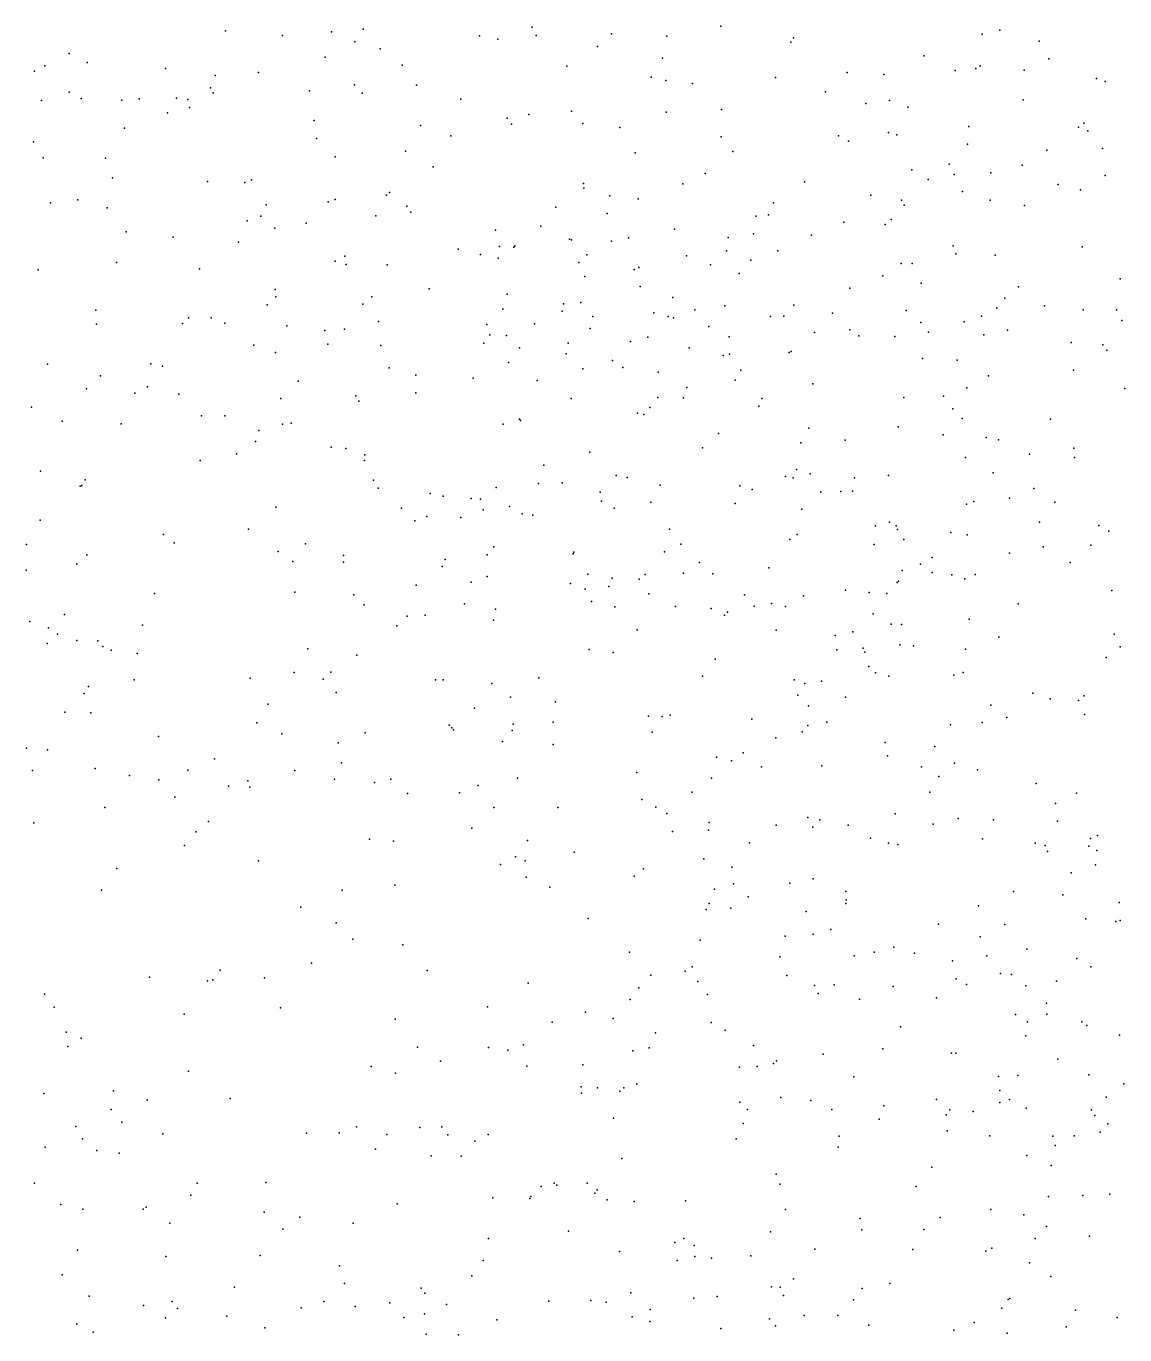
# Model space of a CAD drawing. Header units: metres. Extents: x -23.9 to 23.9, y -28.5 to 28.5.
# Drawn here: x 0.003 to 2.988, y 7.136 to 10.691 of the extents above; entities that cross this region are included whole.
import ezdxf

# ---------------------------------------------------------------- set-up
doc = ezdxf.new("R2010")
doc.units = ezdxf.units.M

msp = doc.modelspace()

# ---------------------------------------------------------------- linework, layer by layer
for p in [(0.5446, 10.6779, 18.2131), (0.7, 10.6656, 10.6071), (0.833, 10.6753, -27.7423), (0.9188, 10.6827, 16.9325), (1.2349, 10.6648, 4.143), (1.3777, 10.6886, -14.0891), (1.3891, 10.6655, 12.656), (1.5939, 10.6697, 12.0613), (1.8901, 10.6909, 11.7956), (2.6003, 10.6688, 8.2786), (2.6486, 10.6797, 8.9488), (0.8963, 10.6488, 8.4785), (1.2845, 10.6557, 6.0926), (1.5551, 10.636, 20.7654), (1.7439, 10.6641, -16.6949), (2.0809, 10.6471, -20.4666), (2.0878, 10.6591, 11.1435), (2.7554, 10.6505, -28.7031), (0.1204, 10.6163, 7.3233), (0.8154, 10.6068, 8.8244), (0.965, 10.6289, 10.9927), (1.7325, 10.6039, 16.032), (2.4421, 10.6099, -20.9133), (2.7816, 10.602, 10.0255), (0.0261, 10.5685, 11.0611), (0.0543, 10.5836, 21.039), (0.1693, 10.5919, 17.2432), (0.3815, 10.5761, 4.8272), (0.6348, 10.5654, 11.3431), (1.0245, 10.5848, 5.7626), (1.4719, 10.5822, 17.7107), (2.234, 10.5655, 8.9803), (2.3334, 10.5596, -28.446), (2.5274, 10.5706, 15.5156), (2.5834, 10.5758, 9.3101), (2.5952, 10.5832, 11.1569), (2.7146, 10.5714, -0.2227), (0.5037, 10.5236, 4.3988), (0.5169, 10.5566, 16.9419), (0.895, 10.5315, 7.8989), (1.0638, 10.5309, 16.4017), (1.7011, 10.5526, -11.3522), (1.7411, 10.5429, 21.378), (1.8139, 10.5352, 22.348), (2.0387, 10.5519, -12.6051), (2.9111, 10.5491, 0.0775), (2.9343, 10.5405, -22.7849), (0.0446, 10.4893, 6.6839), (0.1199, 10.5112, 19.9516), (0.1531, 10.494, 12.3101), (0.2634, 10.4899, 12.7613), (0.3102, 10.4932, -10.8105), (0.4116, 10.4956, -16.1997), (0.4421, 10.4913, 10.3393), (0.5116, 10.51, 7.7297), (0.7731, 10.515, -14.5513), (0.9165, 10.509, 13.0144), (1.1845, 10.4929, 21.9173), (2.1753, 10.5126, 16.2182), (2.3489, 10.4894, 16.6157), (2.7119, 10.4908, 15.8109), (0.3871, 10.4552, 21.1305), (0.4466, 10.4703, 13.4265), (1.4851, 10.46, 5.3376), (1.7424, 10.4575, 4.6716), (1.8928, 10.4642, -28.3263), (2.2848, 10.4806, 10.186), (2.3987, 10.4711, -11.4189), (0.7854, 10.4346, -13.3777), (1.0742, 10.4208, -15.5447), (1.3097, 10.4407, 9.2089), (1.3214, 10.425, 12.3037), (1.3693, 10.4512, 16.0561), (1.5156, 10.4266, -14.5034), (2.564, 10.4186, -12.3033), (2.8625, 10.4168, -17.4112), (2.8771, 10.4274, -16.5186), (0.2702, 10.4141, 7.0048), (0.7918, 10.3857, 20.6119), (1.1567, 10.3929, 8.5225), (1.616, 10.4155, -13.5996), (1.8915, 10.3899, 21.6778), (2.2104, 10.3927, 17.0984), (2.3458, 10.4019, 0.1646), (2.3691, 10.3961, -26.0359), (2.8873, 10.4064, 15.5028), (0.0232, 10.3766, -15.2361), (1.0343, 10.351, 8.9972), (1.6576, 10.3467, -22.3215), (1.9232, 10.3503, 15.6799), (2.2378, 10.3789, -23.3212), (2.5608, 10.3701, -18.4018), (2.7766, 10.3545, 10.3098), (2.9273, 10.3587, -14.745), (0.0492, 10.3335, 13.0119), (0.2189, 10.3326, -15.6899), (0.8431, 10.3358, 4.1645), (2.5106, 10.316, -14.3461), (2.7096, 10.3133, -0.6212), (0.2377, 10.2791, 20.5176), (1.1092, 10.3091, 12.7298), (1.8482, 10.291, 23.7598), (2.409, 10.3005, 10.6626), (2.4535, 10.2746, 21.8243), (2.5249, 10.288, 9.1093), (2.6238, 10.2924, 16.1306), (2.935, 10.2851, -24.3556), (0.4955, 10.2694, 21.5449), (0.5971, 10.2664, 11.0142), (0.6157, 10.2735, 5.2658), (0.9908, 10.2394, -22.2618), (1.5174, 10.2635, -15.3018), (1.518, 10.2505, 23.4399), (1.7873, 10.263, 24.3389), (2.1177, 10.2683, -15.6592), (2.5472, 10.2417, 22.3235), (2.8074, 10.2611, 15.1556), (2.8674, 10.2461, 2.7917), (0.0697, 10.2107, -18.5324), (0.1435, 10.2188, 10.0907), (0.6551, 10.2055, 18.1973), (0.8238, 10.2139, -23.108), (0.8427, 10.2199, 7.6715), (0.9821, 10.2318, 5.4222), (1.589, 10.2304, 8.7683), (1.6663, 10.2223, 24.7162), (2.0336, 10.2113, 11.3475), (2.2978, 10.2321, 23.0016), (2.3816, 10.2179, 14.9953), (2.3885, 10.2043, -0.5826), (2.6224, 10.218, -11.7411), (2.7153, 10.2041, -19.2049), (0.2233, 10.1975, 6.6608), (0.6407, 10.1748, -10.3491), (0.9535, 10.1756, -15.0532), (1.0375, 10.202, 12.1689), (1.0485, 10.1856, 18.1959), (1.4421, 10.1994, 4.3032), (1.582, 10.1822, 16.0068), (1.9866, 10.1751, 1.2035), (2.0199, 10.1787, 0.483), (0.2747, 10.1325, 17.2653), (0.6041, 10.1618, 4.4146), (0.6788, 10.1419, 12.2457), (0.7641, 10.1558, 12.6331), (1.2783, 10.1369, 20.6975), (1.4014, 10.1477, 24.1281), (1.7648, 10.1399, 10.6309), (2.2247, 10.1584, -20.6127), (2.3366, 10.1521, 16.6674), (2.3535, 10.1653, -25.466), (0.4029, 10.118, -11.9075), (0.58, 10.1046, 6.9005), (1.4794, 10.1124, 23.0688), (1.485, 10.1106, 5.1686), (1.5934, 10.1073, 0.6046), (1.6393, 10.1162, 1.126), (1.9108, 10.1164, -23.9379), (1.9797, 10.1267, -11.2967), (2.1372, 10.1233, 23.9183), (0.8688, 10.0659, 21.7302), (1.1765, 10.0853, 16.2779), (1.2377, 10.0707, 24.6638), (1.286, 10.0611, -9.8402), (1.2889, 10.0922, 8.1995), (1.3279, 10.0904, 8.5688), (1.3311, 10.0944, 22.2739), (1.5267, 10.0701, -10.3538), (1.7969, 10.0666, 1.8402), (1.9059, 10.0802, -17.1114), (2.0457, 10.0809, 24.7446), (2.5221, 10.0942, -16.4761), (2.5288, 10.0727, -17.3946), (2.6355, 10.0693, 2.4832), (2.8725, 10.0919, 3.427), (0.0361, 10.0286, -11.2935), (0.2491, 10.0489, 17.6637), (0.474, 10.0319, 7.5005), (0.8426, 10.0527, 11.8787), (0.8724, 10.0432, -13.7727), (0.9836, 10.0425, 10.9841), (1.5049, 10.0491, 20.953), (1.6549, 10.03, 21.5528), (1.6678, 10.0352, 4.6609), (1.8621, 10.0423, 4.3373), (1.9716, 10.0557, 15.1143), (2.3804, 10.046, 1.1661), (2.4105, 10.0463, 3.3688), (1.5212, 10.0112, 22.6539), (1.9404, 10.0187, 10.1899), (2.3303, 10.0129, 1.9065), (2.4351, 9.9928, -23.8241), (2.9755, 10.0044, 10.6157), (0.6794, 9.9757, 21.4409), (0.6814, 9.956, 21.0755), (0.942, 9.9556, 18.4547), (1.098, 9.9778, 4.1958), (1.31, 9.9632, 21.5813), (1.6714, 9.9833, -27.8385), (1.7597, 9.9538, 11.0948), (2.2408, 9.9794, 24.4583), (2.6991, 9.9824, -22.2404), (0.193, 9.919, 24.9475), (0.6583, 9.9338, 25.0084), (0.9178, 9.9355, 6.7138), (1.2985, 9.9224, -27.3042), (1.4631, 9.9367, 23.8467), (1.5105, 9.9401, 18.2067), (1.8195, 9.9204, 0.2512), (1.9015, 9.9314, 17.5096), (2.0891, 9.9332, 2.5277), (2.6408, 9.9251, 23.423), (2.6619, 9.9516, -24.7587), (2.7695, 9.9314, -23.4705), (2.8749, 9.9208, 11.7253), (2.9659, 9.9205, -17.0286), (0.4278, 9.883, 12.1065), (0.4439, 9.8984, 18.4463), (0.5055, 9.8985, 24.5728), (0.5427, 9.8837, 18.8639), (0.9604, 9.8886, 5.093), (1.4596, 9.9164, 24.999), (1.5432, 9.9025, 3.8265), (1.7081, 9.9119, -26.4001), (1.7474, 9.9018, 15.6643), (1.7618, 9.8988, 8.6656), (2.0259, 9.902, 21.4595), (2.0619, 9.9029, -0.2254), (2.1936, 9.9117, 8.9261), (2.3942, 9.9181, 9.9879), (2.4342, 9.8862, -12.1827), (2.5519, 9.8878, -29.2116), (2.5985, 9.9031, 9.588), (2.98, 9.8912, 0.5716), (0.1945, 9.8818, -19.8545), (0.7111, 9.8768, 10.6018), (0.8144, 9.8639, 9.9734), (0.8682, 9.8681, -12.746), (1.2546, 9.8808, -11.0856), (1.2633, 9.8524, 21.1359), (1.3082, 9.8506, -23.2536), (1.3842, 9.882, 12.0011), (1.5351, 9.8698, 1.7447), (1.8578, 9.875, -12.435), (1.9134, 9.8471, 16.0679), (2.1453, 9.8589, 3.1861), (2.2408, 9.8663, 1.5505), (2.2655, 9.8498, -28.7007), (2.3636, 9.8475, 14.42), (2.4549, 9.8598, 23.8535), (2.6054, 9.8521, 0.9563), (2.6695, 9.865, 22.1676), (0.6214, 9.8242, 17.2462), (0.8231, 9.8272, 7.6012), (0.9665, 9.8234, -26.9844), (1.2466, 9.8295, 16.5276), (1.3439, 9.8169, 0.9883), (1.4757, 9.8295, 2.3087), (1.6447, 9.8345, 10.4541), (1.6919, 9.8458, -11.5819), (1.8044, 9.8168, 11.4685), (2.8426, 9.832, 14.1359), (2.9282, 9.8252, 16.1949), (0.6807, 9.8042, -24.2811), (1.314, 9.7774, -21.9786), (1.4701, 9.8005, 11.0028), (1.5962, 9.7828, 7.5153), (1.8968, 9.796, 7.3587), (1.9137, 9.8, -22.6851), (2.0761, 9.8042, -20.0708), (2.0816, 9.8073, 16.5791), (2.4386, 9.7884, 9.2001), (2.533, 9.7832, 16.3363), (2.9395, 9.8112, 15.0305), (0.0616, 9.773, 12.1186), (0.205, 9.7411, -16.0464), (0.3421, 9.7739, 19.5907), (0.374, 9.7675, -15.1623), (0.9892, 9.7626, 16.9459), (1.0617, 9.7433, 11.6166), (1.5152, 9.7605, -10.7187), (1.6241, 9.7641, -9.573), (1.7207, 9.7513, 4.9205), (1.945, 9.7564, -15.063), (2.6177, 9.741, -29.748), (2.8483, 9.7562, 8.0572), (0.1671, 9.7062, 24.4231), (0.3329, 9.7115, -23.8763), (0.7424, 9.7264, -10.0474), (1.2179, 9.7345, 6.9236), (1.3918, 9.7283, 10.0003), (1.7979, 9.7094, -22.1024), (1.9292, 9.729, -20.6392), (2.1403, 9.7196, 7.7234), (2.5587, 9.7084, -21.1542), (2.9881, 9.7069, -0.6906), (0.2989, 9.6936, 25.4219), (0.4181, 9.6917, 9.7993), (0.695, 9.6796, 25.3979), (0.8986, 9.6866, -14.9998), (0.907, 9.6724, -23.8118), (1.0621, 9.695, 24.7926), (1.4843, 9.6795, 11.5899), (1.7194, 9.6824, -24.0014), (1.7889, 9.6811, 16.779), (2.0017, 9.6798, -9.9881), (2.3876, 9.6822, -14.8641), (2.4959, 9.6857, -18.8278), (0.0176, 9.6561, -10.544), (1.6638, 9.6401, 2.6342), (1.6812, 9.6363, 17.1401), (1.6974, 9.6547, 7.1032), (1.9942, 9.6584, -11.9593), (2.5205, 9.6511, 22.4938), (0.1011, 9.6182, 17.9598), (0.2618, 9.6106, 7.815), (0.4792, 9.6322, -19.1828), (0.543, 9.6324, 11.1129), (0.6994, 9.61, 19.5689), (0.7231, 9.6128, 24.3449), (1.2989, 9.6098, 23.3755), (1.3438, 9.6231, 0.5712), (1.3461, 9.6197, 18.3578), (2.1298, 9.599, -16.23), (2.3725, 9.6027, -0.5798), (2.5461, 9.625, 21.8653), (2.786, 9.6232, 7.4323), (0.6356, 9.5922, 11.6864), (1.8841, 9.5848, 15.3257), (2.2286, 9.5667, 9.6169), (2.4942, 9.5812, 1.6176), (2.6117, 9.5736, -25.2319), (2.645, 9.567, 23.4078), (0.5749, 9.5292, -11.5379), (0.6262, 9.5624, -15.8388), (0.8315, 9.5472, -13.9693), (0.8718, 9.5436, 18.7957), (1.5344, 9.5333, 8.0158), (1.8404, 9.5453, -25.8723), (2.1077, 9.5588, 16.1078), (2.729, 9.5284, 0.5152), (2.8494, 9.545, -22.2826), (0.476, 9.5112, -14.7403), (0.9226, 9.5113, 7.9891), (0.9236, 9.5263, 19.2874), (1.4097, 9.4985, 1.2082), (2.5549, 9.5194, 23.0599), (2.8515, 9.5192, 11.9857), (0.0419, 9.4822, -18.7429), (0.1637, 9.4587, 11.1331), (0.9466, 9.4579, 25.3478), (1.6064, 9.4707, 18.9168), (1.6359, 9.4652, 10.239), (2.0658, 9.4674, 18.7119), (2.0871, 9.4642, 24.9678), (2.0965, 9.4867, -21.7008), (2.1336, 9.4744, 4.6598), (2.2536, 9.4636, 7.1061), (2.3456, 9.4701, 24.5326), (2.6306, 9.4775, -27.3787), (0.1503, 9.4416, 9.6527), (0.1547, 9.4431, 6.0727), (0.9596, 9.4356, -22.1079), (1.1012, 9.4211, 24.0903), (1.2798, 9.4373, -13.2531), (1.3948, 9.4482, -23.5851), (1.4594, 9.4505, 5.026), (1.5628, 9.4246, 22.4367), (1.726, 9.4441, -27.5286), (1.9419, 9.4427, 15.7783), (1.9761, 9.4327, -10.4593), (2.1621, 9.4258, 14.8863), (2.2163, 9.4266, -29.2686), (2.2485, 9.428, 21.7175), (2.7413, 9.4352, 3.6461), (1.1366, 9.4145, 18.6151), (1.2127, 9.4081, -25.9702), (1.2379, 9.406, -21.2789), (1.3164, 9.3862, 1.8735), (1.566, 9.4008, 21.9102), (1.7001, 9.3979, 17.581), (1.9293, 9.3945, 9.4039), (2.5583, 9.392, 1.1541), (2.5778, 9.3999, 13.8756), (2.6746, 9.4083, -28.4951), (2.7982, 9.398, -0.5501), (0.6818, 9.3846, 6.397), (1.0232, 9.3813, 8.6348), (1.0918, 9.3594, 6.5936), (1.1838, 9.3561, 7.6776), (1.2445, 9.3775, 24.9259), (1.3509, 9.3665, 2.3279), (1.3797, 9.3624, 8.6352), (1.6003, 9.3818, 0.3053), (2.111, 9.3785, -16.7909), (0.041, 9.3487, 19.7416), (0.6073, 9.3245, 17.3739), (1.0596, 9.3468, 17.1975), (1.7515, 9.3244, 10.5289), (2.3105, 9.3335, 3.4426), (2.3491, 9.3439, -0.1967), (2.3667, 9.3335, -18.5512), (2.3708, 9.3232, 23.7417), (2.5154, 9.3154, 7.3033), (2.7564, 9.3435, -21.4893), (2.9172, 9.3346, -29.9918), (2.9449, 9.3189, -14.8214), (0.0046, 9.2827, -13.4731), (0.376, 9.3102, 10.6117), (0.4057, 9.287, 25.5795), (0.7622, 9.2844, 24.2648), (1.7816, 9.2835, 25.0439), (2.0778, 9.2967, 2.7853), (2.0978, 9.3105, 14.2894), (2.3074, 9.2825, 19.0025), (2.3876, 9.2969, 0.3643), (2.5597, 9.3092, -21.9447), (2.8957, 9.2808, 0.2055), (0.1677, 9.2551, 6.4804), (0.6877, 9.2638, -19.8468), (0.8655, 9.2532, -21.6689), (1.2557, 9.2552, -9.4683), (1.274, 9.2763, -24.2578), (1.489, 9.2579, 18.3426), (1.4915, 9.2621, 23.2893), (1.7371, 9.2626, 4.9693), (2.4648, 9.2472, -24.4183), (2.6748, 9.2597, 15.2611), (2.7659, 9.2766, 8.4572), (0.0033, 9.2133, 10.3389), (0.1411, 9.2297, 17.827), (0.7275, 9.2364, -24.7992), (0.8656, 9.2352, -11.2685), (1.1337, 9.2233, 3.8161), (1.1414, 9.2422, 11.2623), (1.8325, 9.2337, 22.3041), (2.0207, 9.2196, 22.0077), (2.3831, 9.2122, 18.6773), (2.4329, 9.2298, -23.4476), (2.8395, 9.2337, 7.1909), (1.0625, 9.1722, 25.2032), (1.2121, 9.1802, 6.8709), (1.2554, 9.196, -15.5232), (1.4819, 9.1766, 19.2841), (1.5292, 9.2021, 3.6899), (1.5955, 9.191, 11.0065), (1.6689, 9.1887, 8.9224), (1.6851, 9.2011, -25.6055), (1.7892, 9.2049, -21.0964), (1.8692, 9.203, -16.1147), (2.3697, 9.1801, 23.4093), (2.3733, 9.1836, -19.9655), (2.4647, 9.2067, 15.5639), (2.5181, 9.2002, -17.3447), (2.5534, 9.1898, 1.7673), (2.5817, 9.2012, 16.8261), (0.3518, 9.1498, -13.7858), (0.7332, 9.1533, -23.4485), (0.8936, 9.1466, -26.8573), (1.5217, 9.1619, 1.6146), (1.5867, 9.1688, 8.1794), (1.6951, 9.1488, -9.5871), (1.9547, 9.1464, 18.1989), (2.115, 9.1432, 24.139), (2.2289, 9.1591, -24.9459), (2.2935, 9.1529, 8.0621), (2.3416, 9.1498, -29.6922), (2.953, 9.1579, 21.745), (0.9217, 9.1191, 4.4626), (1.1941, 9.1217, -27.3869), (1.2786, 9.1068, 24.1417), (1.5391, 9.1278, -10.7191), (1.6024, 9.1138, 10.1869), (1.767, 9.1143, 2.624), (1.8642, 9.1087, 23.1254), (1.9814, 9.1152, 8.2112), (2.0282, 9.1227, 24.7933), (2.0663, 9.1149, 4.0648), (2.6982, 9.1218, 22.0154), (0.0137, 9.0739, 10.6915), (0.1076, 9.0926, -20.5007), (1.0383, 9.0884, 7.4853), (1.087, 9.091, -14.8039), (1.2728, 9.0774, 4.8662), (1.9007, 9.0907, 1.341), (1.9088, 9.0995, 23.5983), (2.3046, 9.0943, 15.0364), (2.3532, 9.0665, -25.5792), (2.3817, 9.0659, 1.0228), (2.5652, 9.0798, 2.4903), (0.0644, 9.0562, 6.7392), (0.0885, 9.0396, 7.2814), (0.3191, 9.0637, -16.2409), (1.0107, 9.0617, -13.4968), (1.6636, 9.0507, 6.8698), (2.0412, 9.0506, 0.4181), (2.2012, 9.0359, 1.5459), (2.2495, 9.0455, 16.4383), (2.6456, 9.0311, 3.353), (2.9591, 9.0396, 2.6229), (0.06, 9.0144, 25.3812), (0.141, 9.0225, -24.6235), (0.1976, 9.0213, 24.31), (0.2114, 9.006, 6.0477), (0.2342, 8.9956, 18.0777), (0.7688, 8.9998, 19.5301), (1.5332, 8.998, -20.5229), (2.206, 8.997, -21.2603), (2.2771, 9.001, 19.2967), (2.3772, 9.0104, 3.0247), (2.4137, 9.0073, -9.3633), (2.5553, 8.9986, -10.5705), (2.9752, 9.005, 13.044), (0.3049, 8.9867, 18.4118), (0.9019, 8.982, 8.2829), (1.5978, 8.9893, 24.761), (1.8753, 8.9713, -27.2307), (2.2819, 8.9901, 13.8355), (2.9374, 8.9756, 15.5408), (0.7312, 8.9353, -16.024), (0.8311, 8.9361, 25.3497), (1.8406, 8.9252, 0.9699), (2.2925, 8.9511, -20.391), (2.3108, 8.9342, -29.2053), (2.3468, 8.9255, 18.3599), (2.5239, 8.9277, 8.2361), (2.5485, 8.9354, 21.7585), (0.1724, 8.8974, 9.3263), (0.2971, 8.9155, 19.6866), (0.6115, 8.9202, 6.6176), (0.8104, 8.9168, 10.0229), (1.1158, 8.9156, 17.7683), (1.1364, 8.9149, 9.8016), (1.2683, 8.9052, 9.0992), (1.396, 8.9208, 3.9007), (2.0899, 8.9149, -22.1666), (2.1184, 8.9056, 2.4685), (2.164, 8.9117, 14.5661), (0.1605, 8.8785, 9.6994), (0.8455, 8.8809, 18.9833), (1.3187, 8.8684, -22.4468), (1.4412, 8.8559, -14.289), (2.0997, 8.874, 6.9595), (2.2292, 8.8678, -15.1019), (2.7379, 8.8794, 19.1092), (2.7857, 8.8638, 15.0781), (2.8623, 8.8593, -24.2106), (2.8771, 8.8715, -23.6549), (0.1079, 8.8271, 8.0137), (0.1789, 8.8259, -12.4041), (0.6596, 8.8494, -16.5589), (1.2209, 8.8384, -21.0461), (1.6943, 8.8168, 4.6884), (1.7533, 8.8194, 2.2534), (2.1287, 8.8444, 22.0166), (2.6244, 8.8461, -22.3907), (2.8783, 8.8208, -29.8163), (0.63, 8.7983, 17.8195), (1.1528, 8.7922, -10.2111), (1.1599, 8.7847, 11.0443), (1.3267, 8.7951, -27.0287), (1.4351, 8.8, 18.2364), (1.731, 8.8161, 1.8884), (1.975, 8.8088, 19.4772), (2.1266, 8.7913, 1.8605), (2.1789, 8.8, 8.0237), (2.5141, 8.7929, -28.0883), (2.6009, 8.7994, 15.6839), (2.6677, 8.8126, -26.6007), (0.3631, 8.7612, 25.3237), (0.698, 8.7687, 7.2228), (0.9241, 8.7709, 18.107), (1.1641, 8.7791, 18.6182), (1.2973, 8.7474, 10.2243), (1.3235, 8.7773, 4.403), (1.7037, 8.7732, -24.177), (2.04, 8.7578, 18.151), (2.1115, 8.7736, 4.8761), (2.3367, 8.7454, 16.1104), (0.0038, 8.7298, -11.964), (0.0614, 8.7254, -24.1904), (0.8513, 8.7441, 8.92), (1.4347, 8.7395, 7.1358), (1.9512, 8.7167, 25.1486), (2.4722, 8.7345, -13.9054), (0.1904, 8.6745, 24.7111), (0.5152, 8.7007, 8.1093), (0.8599, 8.6894, -23.3241), (1.8787, 8.7054, -14.2039), (1.9198, 8.695, -15.7741), (2.0011, 8.6786, 3.9728), (2.165, 8.6812, 14.2311), (2.3433, 8.709, 4.1696), (2.4355, 8.6787, 16.4648), (2.5257, 8.6891, 7.7559), (0.0205, 8.6687, 6.3507), (0.2837, 8.6557, -23.7536), (0.364, 8.6436, 18.868), (0.4426, 8.6696, 19.3878), (0.6057, 8.6407, 9.1625), (0.7336, 8.669, 10.3699), (0.841, 8.6454, 10.6907), (0.9938, 8.6454, -14.6495), (1.3384, 8.6477, 7.501), (1.662, 8.6635, 25.6597), (1.8649, 8.6485, -26.8374), (2.4827, 8.6528, 4.6757), (2.5878, 8.6705, -20.7744), (0.5527, 8.626, -24.5917), (0.6107, 8.6238, 25.0298), (0.9492, 8.636, 9.503), (1.0389, 8.6068, -15.2001), (1.1809, 8.6084, 10.5317), (1.2309, 8.6281, -25.8706), (1.8118, 8.6103, 22.5642), (2.4581, 8.6102, -24.5092), (2.747, 8.6334, 22.6119), (2.8571, 8.6071, 14.5718), (0.2173, 8.5689, -15.3216), (0.4069, 8.5966, 10.8225), (1.2737, 8.5681, 19.1181), (1.4473, 8.5682, 22.4552), (1.6755, 8.5905, 4.9878), (1.7135, 8.5695, 18.1725), (2.7993, 8.5796, 7.5143), (1.744, 8.5523, -15.1248), (2.1269, 8.5414, 21.4627), (2.1593, 8.5353, 22.5136), (2.3646, 8.5511, -16.8427), (2.535, 8.5385, 13.1087), (2.6314, 8.5349, 15.997), (0.0243, 8.5272, 8.7784), (0.4645, 8.5027, 8.8306), (0.4983, 8.5306, -19.3492), (1.2137, 8.5119, 22.138), (1.7592, 8.5034, 7.2675), (1.8569, 8.5068, -25.549), (1.8588, 8.5278, 7.866), (2.0412, 8.5208, 5.1101), (2.1404, 8.5148, -20.3126), (2.2366, 8.5206, 19.2648), (2.4675, 8.5229, -18.114), (2.8049, 8.5313, -12.7013), (0.4338, 8.4655, 8.4856), (0.9359, 8.4827, -23.9144), (1.0014, 8.4774, -16.1542), (1.3654, 8.4784, -26.6161), (1.9683, 8.4723, 24.8074), (2.297, 8.4854, 25.0607), (2.3463, 8.4713, 25.543), (2.3713, 8.4684, 14.422), (2.6018, 8.4831, 4.3452), (2.7446, 8.4712, 16.3592), (2.7716, 8.465, 19.5848), (2.89, 8.4637, 7.9098), (2.8945, 8.4841, 18.313), (2.9135, 8.492, -14.3381), (1.3324, 8.4344, 18.5327), (1.4918, 8.4471, 21.442), (1.8448, 8.4293, -10.2192), (2.7782, 8.4492, 21.3672), (2.9116, 8.4515, -20.3747), (0.2498, 8.4025, -20.3953), (0.6345, 8.4238, 10.0304), (1.2921, 8.4133, 25.0869), (1.3591, 8.4238, 4.7082), (1.6801, 8.4015, -21.6198), (1.9207, 8.4061, -13.7697), (2.8423, 8.3908, -22.5897), (2.9083, 8.413, -23.8767), (1.0051, 8.3577, -14.1021), (1.3621, 8.3794, 4.2205), (1.6549, 8.3815, -20.276), (1.9254, 8.3614, -16.2255), (2.0781, 8.3625, 0.804), (2.1418, 8.3744, -23.5739), (0.208, 8.3435, -11.5855), (0.8618, 8.3437, -13.374), (1.4264, 8.3524, -16.715), (1.8733, 8.3466, -24.0109), (1.9648, 8.3258, -17.2112), (2.2305, 8.3406, 18.5343), (2.686, 8.3407, -9.4265), (2.8194, 8.3308, -26.4886), (0.7494, 8.298, -16.7324), (1.8507, 8.2914, 1.716), (1.8587, 8.3073, -25.0553), (1.9173, 8.2951, -16.7421), (2.1226, 8.2864, 13.2752), (2.2299, 8.3078, -26.7573), (2.2309, 8.318, 0.1323), (2.5906, 8.3013, 4.8022), (2.9727, 8.3101, 0.4248), (0.8451, 8.2549, -20.2222), (1.53, 8.2666, -22.9655), (2.4816, 8.2515, 25.2315), (2.6625, 8.251, -28.0192), (2.8821, 8.2658, -16.9952), (2.964, 8.259, 13.2143), (2.9757, 8.2615, -13.3977), (2.0653, 8.2186, 3.1382), (2.141, 8.2246, 1.5428), (2.1893, 8.2374, 2.5328), (2.5951, 8.2172, 0.1121), (0.8905, 8.2112, -12.8281), (1.027, 8.195, -23.505), (1.8344, 8.208, 0.2489), (2.3603, 8.1893, -11.1089), (2.7222, 8.1838, 3.5219), (0.7787, 8.1456, -15.7653), (1.642, 8.1755, 18.6808), (2.0511, 8.1631, 5.172), (2.2525, 8.1652, 3.8609), (2.3074, 8.1757, 25.8292), (2.4168, 8.1727, 21.6468), (2.5203, 8.152, -13.3816), (2.6136, 8.1654, -11.5693), (2.8573, 8.1581, -19.603), (0.3382, 8.1078, -15.2862), (0.5302, 8.1263, -12.0413), (0.6508, 8.1055, -20.6496), (1.0931, 8.126, -22.0956), (1.7007, 8.1131, 22.6667), (1.7932, 8.1243, 13.3374), (1.8131, 8.136, 3.8264), (2.0698, 8.1119, -9.8268), (2.6504, 8.1177, 4.3774), (2.6798, 8.1151, -10.286), (2.8958, 8.1357, -24.6092), (0.496, 8.0974, 10.4857), (0.5101, 8.1004, -21.0945), (1.3673, 8.0915, 1.4068), (1.6682, 8.079, 0.5659), (1.8282, 8.0959, 21.3153), (2.1452, 8.0847, 14.2251), (2.1983, 8.0868, 22.5598), (2.359, 8.082, 3.2677), (2.5299, 8.1029, -21.4076), (2.5582, 8.0874, 19.5415), (2.7191, 8.0836, 14.3919), (2.8027, 8.0971, 25.2758), (0.0529, 8.0617, -13.4647), (1.6444, 8.0471, 2.5982), (1.8546, 8.0606, 26.0381), (2.1546, 8.0634, 21.4085), (2.2677, 8.0477, 19.1875), (2.4766, 8.0512, 22.2518), (2.7757, 8.0371, 24.9351), (0.0797, 8.0263, 25.424), (0.4324, 8.0071, 10.1254), (0.6946, 8.0247, 25.0325), (1.2565, 8.027, 21.6643), (1.5228, 8.0124, 5.0387), (2.6914, 8.0061, 2.8559), (2.7765, 8.0074, 0.9439), (1.0057, 7.9931, 22.1772), (1.432, 7.9851, 5.7939), (1.5976, 7.995, -20.5619), (1.8645, 7.9842, 13.813), (1.9026, 7.964, -25.8254), (2.3785, 7.9731, 1.4092), (2.724, 7.9861, 13.2248), (2.8709, 7.9866, -23.5608), (2.8853, 7.9766, 0.1544), (0.1116, 7.9586, -22.7756), (0.153, 7.9419, -16.7311), (1.7128, 7.9561, -13.0338), (2.7192, 7.9478, -12.3487), (2.9735, 7.95, 0.6375), (0.1169, 7.9188, 15.4735), (1.066, 7.9173, -13.2248), (1.2595, 7.9165, 24.9849), (1.3118, 7.9091, 6.1188), (1.3542, 7.9239, 22.4293), (1.6512, 7.9072, -17.2104), (1.6962, 7.9156, 5.5824), (1.9797, 7.9216, 2.2014), (2.1684, 7.8986, -26.3707), (2.3302, 7.9132, 18.6954), (2.5176, 7.9015, 25.5617), (2.5289, 7.901, 4.7566), (0.9406, 7.8651, -14.6198), (1.1288, 7.8791, -14.0756), (1.3632, 7.8656, 2.0436), (1.5154, 7.8693, 13.6297), (1.9413, 7.863, -21.0947), (1.9892, 7.8652, 12.7634), (2.0338, 7.8734, 5.4299), (2.0418, 7.8805, 24.7198), (2.8063, 7.8847, 21.9227), (0.4446, 7.8525, -13.0843), (1.007, 7.8471, 25.4862), (2.2518, 7.837, -0.1513), (2.6448, 7.8373, -18.2899), (2.6972, 7.84, -28.394), (2.8903, 7.8422, -0.6915), (0.0515, 7.7918, 4.4162), (0.2405, 7.7984, -11.6072), (1.5114, 7.81, -15.0913), (1.5118, 7.7925, 3.0575), (1.5557, 7.807, 25.9222), (1.6162, 7.7981, 21.4972), (1.6266, 7.8067, 12.8419), (1.662, 7.8173, 24.7244), (2.6482, 7.7997, -15.4945), (2.9852, 7.8177, 25.7765), (0.3319, 7.7732, 15.1316), (0.5578, 7.7779, 22.1441), (1.9423, 7.7679, 3.9704), (2.0534, 7.7807, 25.9296), (2.1348, 7.7724, -17.6518), (2.333, 7.7585, 22.0741), (2.4768, 7.7756, 3.3895), (2.6481, 7.7671, 14.1023), (2.6744, 7.7756, 2.4277), (2.7201, 7.752, 15.8775), (2.9372, 7.782, 15.4925), (0.2338, 7.7484, -21.4098), (1.5993, 7.7247, 6.3995), (1.9627, 7.7479, -24.9595), (2.1923, 7.7485, -13.3802), (2.3211, 7.7218, 4.161), (2.5023, 7.7336, -25.9445), (2.5126, 7.7469, -24.7402), (2.5762, 7.7426, -0.1008), (2.8973, 7.7474, -21.4397), (2.9067, 7.7314, -19.3373), (0.1382, 7.7017, -16.1864), (0.2631, 7.7134, -20.7556), (0.3742, 7.6821, 25.9908), (0.7647, 7.684, 13.2931), (0.8537, 7.6843, -22.2792), (0.9005, 7.7014, 25.8161), (0.9834, 7.6805, 6.0611), (1.0732, 7.6996, 5.5166), (1.133, 7.7012, 21.5928), (1.1485, 7.6791, 22.7191), (1.2581, 7.6806, 5.0163), (1.9515, 7.7101, 21.5487), (2.5051, 7.6905, 1.6743), (2.9212, 7.6863, 18.518), (2.9423, 7.7091, 16.1458), (0.055, 7.6454, 9.8503), (0.1566, 7.668, 22.1846), (1.222, 7.662, -20.4857), (1.9318, 7.668, -14.5608), (2.2092, 7.6459, 24.9649), (2.2119, 7.6753, -19.9453), (2.6209, 7.6766, 19.2775), (2.7925, 7.6752, 3.7499), (2.7989, 7.6502, -27.068), (2.8507, 7.6767, -14.9384), (0.1954, 7.6366, 14.8043), (0.2555, 7.6297, 24.7087), (0.952, 7.64, -12.3013), (1.1038, 7.6222, -15.7426), (1.1848, 7.6212, 1.8527), (1.6219, 7.6146, 13.8889), (2.7222, 7.6229, -10.9056), (2.0408, 7.5724, 22.0776), (2.4641, 7.5917, -14.6678), (2.7882, 7.5959, -17.7365), (0.0256, 7.5476, 15.9198), (0.4675, 7.5483, -22.91), (0.6543, 7.55, 12.7689), (1.4024, 7.5389, 11.2207), (1.4378, 7.5482, -14.6635), (1.4447, 7.5422, 2.1631), (1.527, 7.5484, 0.9782), (2.0504, 7.5452, 4.3457), (2.4209, 7.5389, 2.1746), (0.4502, 7.5157, -12.5805), (1.2711, 7.5081, 1.2104), (1.3713, 7.5059, -12.7146), (1.3745, 7.5116, -21.9897), (1.5483, 7.5212, 25.6626), (1.555, 7.5297, -21.4661), (1.582, 7.5024, 21.7408), (2.7808, 7.5115, 15.2314), (2.8742, 7.5148, 1.3348), (2.9477, 7.518, -25.7853), (0.0979, 7.49, 21.701), (0.1574, 7.4778, -15.7214), (0.321, 7.4775, -19.5551), (0.3289, 7.4824, 15.7646), (0.6503, 7.4692, 13.6643), (1.0116, 7.4918, 13.5805), (1.6554, 7.4978, 0.6258), (1.7947, 7.5001, 0.1272), (2.0663, 7.4763, -12.9339), (2.624, 7.4764, 13.5631), (0.3933, 7.4394, 21.9), (0.7464, 7.456, 22.7464), (0.8918, 7.4389, -16.7396), (2.269, 7.4517, -25.61), (2.4867, 7.4551, 24.7885), (2.7138, 7.4624, -0.4549), (2.7752, 7.4304, 2.644), (0.7008, 7.4227, 21.5793), (1.2591, 7.3974, 12.9069), (1.4768, 7.4175, 2.902), (1.7904, 7.3977, 12.661), (2.0251, 7.4155, 25.4336), (2.2732, 7.4213, -20.9015), (2.4424, 7.4222, 15.555), (2.7444, 7.3975, -18.4095), (2.8924, 7.4036, 24.5214), (0.143, 7.3661, 4.142), (1.6149, 7.3623, -1.4685), (1.7652, 7.387, 3.3505), (1.8179, 7.379, -15.2028), (2.1461, 7.3687, 16.0343), (2.4124, 7.3679, 1.3332), (2.6105, 7.3631, 3.2439), (2.627, 7.3711, -15.9495), (0.3825, 7.3487, 14.8682), (0.6393, 7.3513, 24.6903), (0.8547, 7.3234, 6.0399), (1.2447, 7.3383, 4.7345), (1.772, 7.338, 11.4596), (1.82, 7.3488, 15.8848), (1.8652, 7.3442, -23.2707), (1.972, 7.3507, 14.003), (2.7295, 7.3314, -17.2812), (0.1013, 7.2987, 22.6866), (1.2145, 7.2967, -20.0587), (2.0883, 7.2881, 3.4256), (2.7873, 7.2941, 0.4923), (0.5689, 7.2651, -21.213), (0.8679, 7.275, -13.3567), (1.0768, 7.2623, 6.3848), (2.0284, 7.266, -22.6811), (2.052, 7.2659, -17.3857), (2.2747, 7.2616, 12.7281), (2.3496, 7.2754, -23.1003), (0.1745, 7.2412, 24.757), (0.3998, 7.2262, 25.9901), (0.812, 7.2267, 11.3311), (0.9914, 7.2227, -13.8361), (1.086, 7.2491, 11.6735), (1.1451, 7.2183, 5.1704), (1.4236, 7.2273, -0.9362), (1.5375, 7.2294, 11.7373), (1.5794, 7.2249, 1.0886), (1.6457, 7.25, 13.8835), (1.8175, 7.2355, -0.8883), (1.8807, 7.2405, 10.9498), (2.061, 7.2432, 16.4677), (2.2513, 7.2309, 4.5656), (2.671, 7.2318, -20.7434), (2.6755, 7.2349, -24.4582), (0.3217, 7.2161, -21.6542), (0.3817, 7.1821, 3.9064), (0.4142, 7.2078, -12.985), (0.5487, 7.1865, 12.5392), (0.75, 7.2095, 15.9615), (0.8969, 7.2126, 10.3974), (1.0296, 7.1835, -1.9764), (1.0859, 7.1926, 15.8871), (1.6496, 7.1853, 16.4183), (1.6985, 7.2049, 6.5195), (2.1167, 7.1881, 6.19), (2.2081, 7.1884, -16.608), (2.6544, 7.2082, -12.5153), (2.8537, 7.2032, -27.2332), (2.9676, 7.1832, 0.1618), (0.1406, 7.1651, 4.8505), (0.6513, 7.1547, 4.4939), (1.282, 7.1764, 10.5877), (1.6972, 7.1724, 22.3912), (1.8907, 7.1536, 4.4286), (2.0227, 7.1791, 2.0962), (2.0394, 7.1604, 0.7543), (2.2922, 7.1625, -19.1927), (2.5232, 7.1487, 13.6152), (2.5787, 7.1697, 13.1354), (2.8289, 7.1573, 1.2007), (0.1853, 7.1435, 15.8782), (1.0902, 7.1381, 13.76), (1.1778, 7.136, -15.9664), (2.6681, 7.1401, 16.3322)]:
    msp.add_point(p)

doc.saveas('drawing.dxf')
